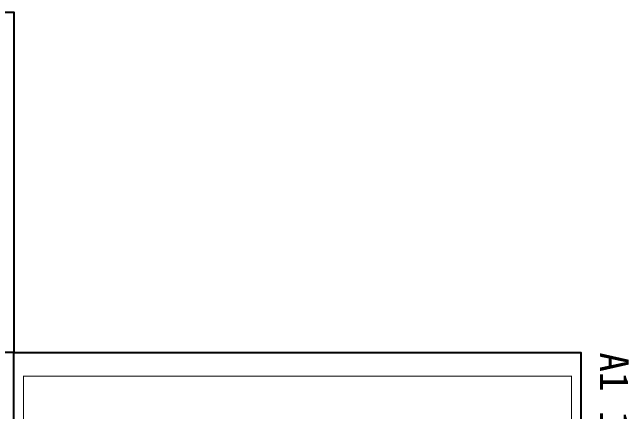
# Model space of a CAD drawing. Extents: x 27938 to 983267, y -209821 to 1628073.
# Drawn here: x 801243 to 833530, y -73330 to -52418 of the extents above; entities that cross this region are included whole.
import ezdxf

# ---------------------------------------------------------------- set-up
doc = ezdxf.new("R2010")
doc.units = 0
doc.header["$LTSCALE"] = 1000
doc.header["$MEASUREMENT"] = 0
doc.layers.add('text', color=7, linetype='Continuous')
doc.layers.add('图框', color=140, linetype='Continuous')
doc.layers.add('yichutu', color=7, linetype='Continuous', true_color=0xffffff, plot=False)
doc.styles.add('_TCH_LABEL', font='')
doc.styles.get('_TCH_LABEL').set_extended_font_data('SimHei')

# ---------------------------------------------------------------- blocks, each defined once
blk = doc.blocks.new('yct-841-594-84100-59399.9999999999-100-1000.0')
at = {"layer": 'yichutu', "color": 7, "true_color": 0xffffff}
blk.add_lwpolyline([(0, 0), (0, 59400), (84100, 59400), (84100, 0)], close=True, dxfattribs=at)
at = {"layer": 'yichutu', "color": 7, "true_color": 0xffffff, "style": '_TCH_LABEL'}
blk.add_text('A1 1:100', height=3000, dxfattribs=at).set_placement((0, 61400))
blk = doc.blocks.new('A$C140179C8')
at = {"layer": '图框'}
blk.add_lwpolyline([(0, 0), (42050, 0), (42050, -29700), (0, -29700)], close=True, dxfattribs=at)
blk.add_lwpolyline([(0, 0), (42050, 0), (42050, -29700), (0, -29700)], close=True, dxfattribs=at)
at = {"layer": '图框', "const_width": 50}
blk.add_lwpolyline([(41550, -29200), (41550, -500), (1250, -500), (1250, -29200)], close=True, dxfattribs=at)

msp = doc.modelspace()

# ---------------------------------------------------------------- linework, layer by layer
at = {"layer": 'text', "color": 2}
msp.add_lwpolyline([(801330.5, -70226.6), (770330.5, -70226.6), (770330.5, -52418.3), (801330.5, -52418.3)], close=True, dxfattribs=at)

# ---------------------------------------------------------------- block references
at = {"rotation": 270}
msp.add_blockref('A$C140179C8', (831030.5, -70226.6), dxfattribs=at)
at = {"layer": 'yichutu', "xscale": 0.5, "yscale": 0.5, "zscale": 0.5, "rotation": 270}
msp.add_blockref('yct-841-594-84100-59399.9999999999-100-1000.0', (801330.5, -70226.6), dxfattribs=at)

doc.saveas('drawing.dxf')
